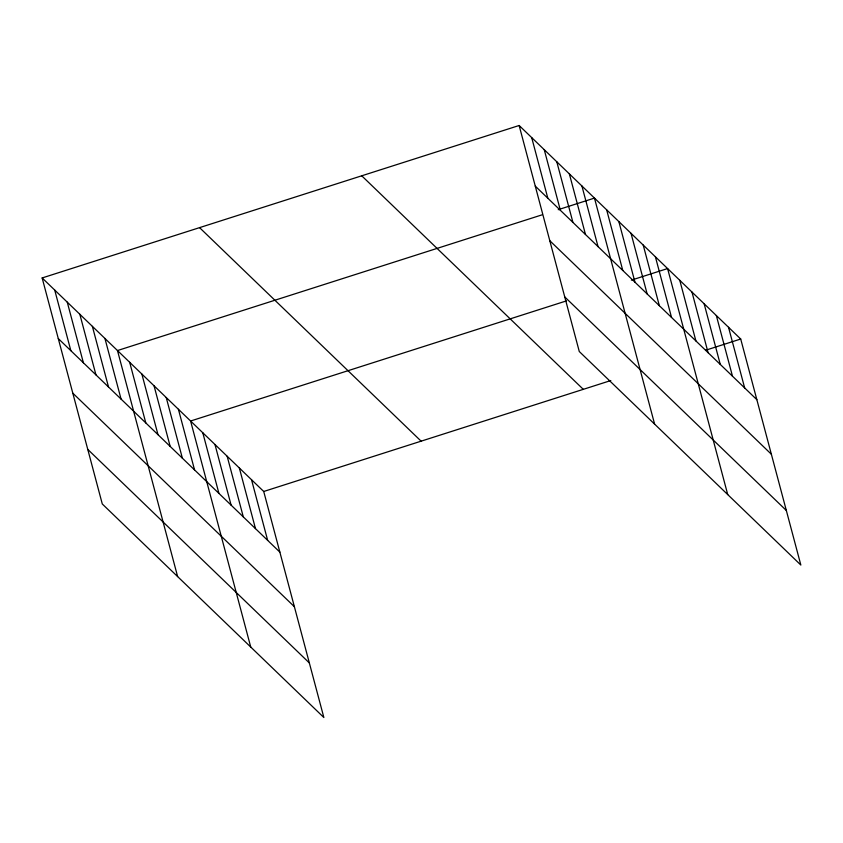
<?xml version="1.0" encoding="UTF-8"?>
<svg xmlns="http://www.w3.org/2000/svg" width="843" height="843" viewBox="0 0 843 843"><rect width="100%" height="100%" fill="white"/><g stroke="black" fill="none" stroke-linecap="round" stroke-linejoin="round"><path stroke-width="1.26" d="M42.15 277.948L263.722 491.48L323.86 717.509L102.288 503.977L42.15 277.948L519.14 125.491L740.712 339.023L800.85 565.052L579.278 351.52L519.14 125.491M542.007 214.86L117.483 350.551L177.631 576.58M558.245 209.675L594.473 198.094L654.611 424.124M566.401 300.898L190.602 421.015L250.74 647.045M631.365 280.139L667.593 268.559L727.73 494.588M263.722 491.48L610.785 380.551M705.728 350.203L740.712 339.023M535.273 186.124L756.845 399.666M549.794 240.708L771.366 454.24M564.757 296.936L786.329 510.479M361.731 175.797L583.303 389.34M199.559 227.631L421.131 441.174M58.283 338.58L279.855 552.123M72.804 393.165L294.376 606.697M87.767 449.393L309.339 662.935M728.521 327.284L744.654 387.917M716.339 315.535L732.472 376.178M704.147 303.796L720.28 364.429M691.966 292.047L708.099 352.69M679.774 280.308L695.907 340.941M655.401 256.809L671.534 317.453M643.22 245.071L659.352 305.703M631.028 233.321L647.161 293.965M618.846 221.583L634.979 282.215M606.654 209.833L622.787 270.477M581.912 185.987L598.045 246.63M569.362 173.89L585.495 234.523M556.801 161.793L572.934 222.426M544.251 149.685L560.384 210.328M531.691 137.588L547.824 198.221M251.53 479.741L267.663 540.374M239.349 467.991L255.482 528.635M227.157 456.253L243.3 516.885M214.976 444.503L231.108 505.136M202.784 432.754L218.927 493.397M178.41 409.266L194.554 469.909M166.229 397.527L182.362 458.16M154.048 385.778L170.181 446.421M141.856 374.039L157.989 434.672M129.674 362.29L145.807 422.933M104.932 338.443L121.065 399.087M92.372 326.346L108.505 386.979M79.822 314.249L95.954 374.882M67.261 302.142L83.394 362.785M54.711 290.045L70.844 350.677"/></g></svg>
